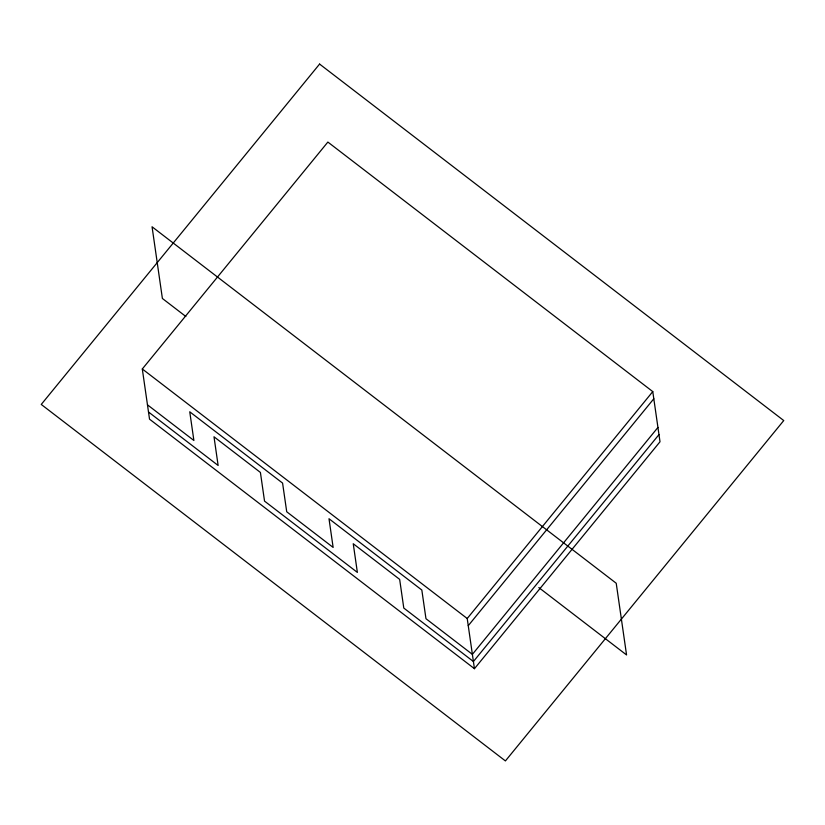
<?xml version="1.0" encoding="UTF-8"?>
<svg xmlns="http://www.w3.org/2000/svg" width="825" height="825" viewBox="0 0 825 825"><rect width="100%" height="100%" fill="white"/><g stroke="black" fill="none" stroke-linecap="round" stroke-linejoin="round"><path stroke-width="1.24" d="M142.302 368.981L327.865 142.065L652.771 391.597L660.01 441.777L474.447 668.693L149.531 419.162L142.302 368.981L467.218 618.513L474.447 668.693M467.218 618.513L652.771 391.597M468.249 625.68L653.812 398.764M657.938 427.443L472.385 654.359L425.968 618.709L421.833 590.04L329 518.739L333.135 547.418L286.718 511.768L282.583 483.089L189.75 411.799L193.885 440.478L147.469 404.827M658.969 434.61L473.416 661.526L403.786 608.056L399.661 579.377L353.244 543.737L357.369 572.406L264.536 501.115L260.411 472.436L213.995 436.786L218.13 465.465L148.5 411.995M185.852 316.491L162.391 298.475L152.058 226.782L616.223 583.254L626.557 654.947L538.818 587.575M319.584 64.072L41.25 404.446L505.416 760.928L783.75 420.554L319.584 64.072"/></g></svg>
